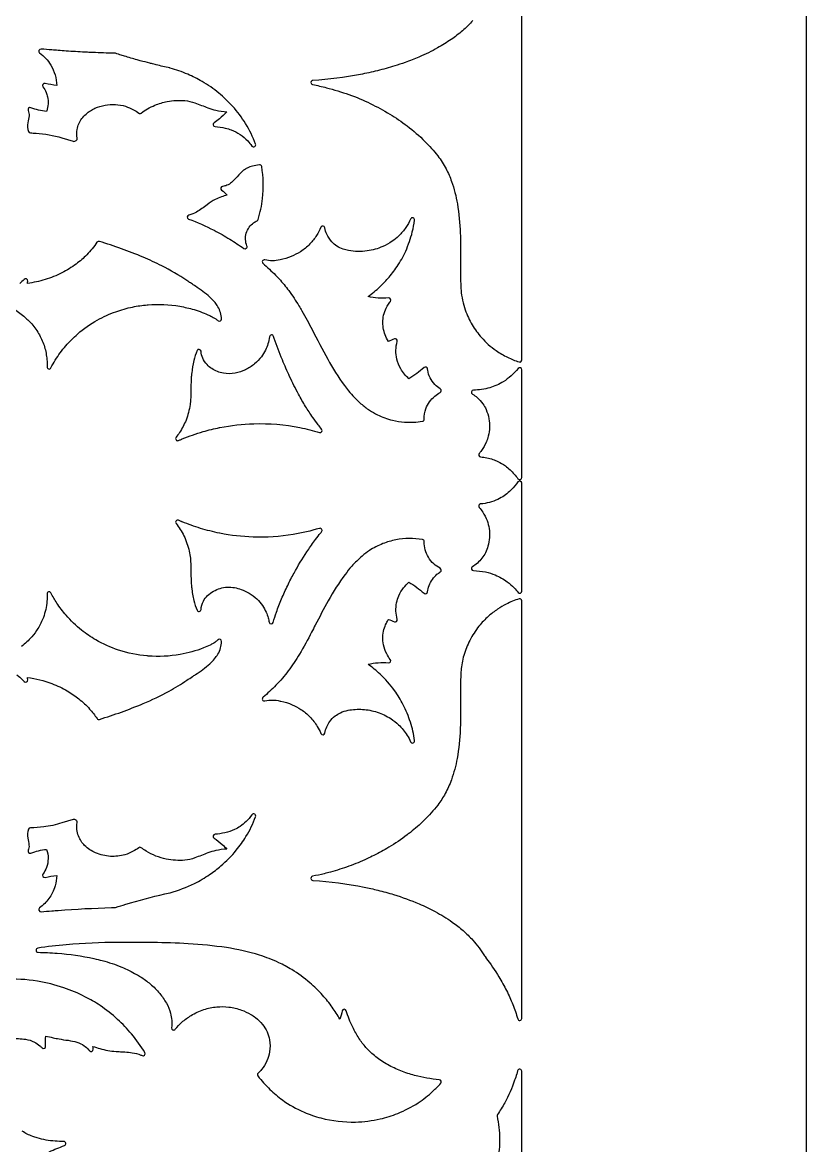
# Model space of a CAD drawing. Header units: millimetres. Extents: x 5940 to 9066, y 1327 to 3250.
# Drawn here: x 8692 to 9066, y 2017 to 2553 of the extents above; entities that cross this region are included whole.
import ezdxf

# ---------------------------------------------------------------- set-up
doc = ezdxf.new("R2010")
doc.units = ezdxf.units.MM
doc.layers.add('Default Layer', color=7, linetype='Continuous', lineweight=30)

msp = doc.modelspace()

# ---------------------------------------------------------------- linework, layer by layer
at = {"layer": 'Default Layer', "color": 18, "lineweight": 30, "true_color": 0x000000}
msp.add_lwpolyline([(8405.99, 3249.63), (8405.99, 1419.63), (8405.99, 1419.63), (9065.99, 1419.63), (9065.99, 1419.63), (9065.99, 3249.63), (9065.99, 3249.63), (8405.99, 3249.63)], dxfattribs=at)
for points in [[(8906.63, 2554.23, -0.031994), (8901.64, 2549.3), (8901.64, 2549.3, -0.029456), (8896.31, 2545.2), (8896.31, 2545.2, -0.022164), (8889.79, 2541.16), (8889.79, 2541.16, -0.027632), (8880.9, 2536.8), (8880.9, 2536.8, -0.014276), (8874.31, 2534.22), (8874.31, 2534.22, -0.010396), (8869.31, 2532.54), (8869.31, 2532.54, -0.016594), (8861.08, 2530.26), (8861.08, 2530.26, -0.011888), (8852.91, 2528.49), (8852.91, 2528.49, -0.031871), (8830.26, 2525.61), (8830.26, 2525.61, 0.378626), (8829.33, 2524.68), (8829.33, 2524.68, 0.378626), (8830.14, 2523.63), (8830.14, 2523.63, -0.018092), (8836.74, 2522.15), (8836.74, 2522.15, -0.020862), (8847.44, 2518.87), (8847.44, 2518.87, -0.028753), (8857.66, 2514.57), (8857.66, 2514.57, -0.020648), (8866.97, 2509.55), (8866.97, 2509.55, -0.029822), (8875.27, 2503.89), (8875.27, 2503.89, -0.033829), (8883.76, 2496.5), (8883.76, 2496.5, -0.029035), (8889.86, 2489.63), (8889.86, 2489.63, -0.045199), (8893.85, 2483.4), (8893.85, 2483.4, -0.034317), (8896.47, 2477.41), (8896.47, 2477.41, -0.046254), (8899.24, 2466.65), (8899.24, 2466.65, -0.031371), (8900.64, 2452.73), (8900.64, 2452.73), (8900.64, 2452.69), (8900.64, 2452.69, -0.027003), (8900.73, 2447.43), (8900.73, 2447.43), (8900.73, 2447.38), (8900.73, 2447.38, -0.001856), (8900.75, 2442.61), (8900.75, 2442.61, -0.001921), (8900.72, 2436.73), (8900.72, 2436.73, 0.002673), (8900.7, 2434.11), (8900.7, 2434.11, 0.00677), (8900.75, 2430.49), (8900.75, 2430.49, 0.012677), (8900.75, 2430.44), (8900.75, 2430.44, -0.01865), (8900.9, 2426.88), (8900.9, 2426.88, 0.012309), (8900.9, 2426.83), (8900.9, 2426.83, 0.004037), (8900.99, 2425.4), (8900.99, 2425.4, 0.063768), (8903.01, 2416.02), (8903.01, 2416.02, 0.049749), (8906.35, 2408.92), (8906.35, 2408.92, 0.045263), (8910.74, 2402.86), (8910.74, 2402.86, 0.030587), (8914, 2399.58), (8914, 2399.58, 0.030145), (8917.72, 2396.64), (8917.72, 2396.64, 0.038475), (8923.2, 2393.42), (8923.2, 2393.42, 0.034293), (8928.69, 2391.18), (8928.69, 2391.18, 0.510914), (8930, 2392.13), (8930, 2392.13), (8930, 2591.51)], [(8698.03, 2500.45, -0.058999), (8710.39, 2498.22), (8710.39, 2498.22), (8715.76, 2496.58), (8715.76, 2496.58, 0.187902), (8716.49, 2496.63), (8716.49, 2496.63, -0.01014), (8717.15, 2496.93), (8717.15, 2496.93, 0.357029), (8717.73, 2498.05), (8717.73, 2498.05, -0.095093), (8717.66, 2502.22), (8717.66, 2502.22, -0.062249), (8718.47, 2504.87), (8718.47, 2504.87, -0.054381), (8719.92, 2507.37), (8719.92, 2507.37, -0.052302), (8721.93, 2509.58), (8721.93, 2509.58, -0.043219), (8724.01, 2511.14), (8724.01, 2511.14, -0.032281), (8726.19, 2512.31), (8726.19, 2512.31, -0.062793), (8730.99, 2513.83), (8730.99, 2513.83, -0.120105), (8740.82, 2513.26), (8740.82, 2513.26, -0.051417), (8744.59, 2511.66), (8744.59, 2511.66, -0.039949), (8747.06, 2510.03), (8747.06, 2510.03, 0.343574), (8748.28, 2510.03), (8748.28, 2510.03, -0.032397), (8751.27, 2512.03), (8751.27, 2512.03, -0.034548), (8754.84, 2513.79), (8754.84, 2513.79, -0.050336), (8760.68, 2515.54), (8760.68, 2515.54, -0.066969), (8769.06, 2516.01), (8769.06, 2516.01, -0.059953), (8773.9, 2514.87), (8773.9, 2514.87, -0.002356), (8780.13, 2512.54), (8780.13, 2512.54, 0.033073), (8783.89, 2511.39), (8783.89, 2511.39, 0.041298), (8789.15, 2510.68), (8789.15, 2510.68, -0.038837), (8785.58, 2507.3), (8785.58, 2507.3, -0.024282), (8783.03, 2505.43), (8783.03, 2505.43, 0.321082), (8782.62, 2504.35), (8782.62, 2504.35, 0.321082), (8783.51, 2503.6), (8783.51, 2503.6, -0.039646), (8788.42, 2502.86), (8788.42, 2502.86, -0.032644), (8791.3, 2501.97), (8791.3, 2501.97, -0.053522), (8795.46, 2499.86), (8795.46, 2499.86, -0.059103), (8799.12, 2496.79), (8799.12, 2496.79, -0.034562), (8801.17, 2494.3), (8801.17, 2494.3, 0.377192), (8802.45, 2494), (8802.45, 2494, 0.377192), (8802.92, 2495.24), (8802.92, 2495.24, 0.047167), (8798.1, 2505.02), (8798.1, 2505.02, 0.045124), (8791.88, 2513.3), (8791.88, 2513.3, 0.037219), (8785.32, 2519.57), (8785.32, 2519.57, 0.040731), (8777.32, 2525.14), (8777.32, 2525.14, 0.031081), (8770.45, 2528.58), (8770.45, 2528.58, 0.034483), (8762.06, 2531.5), (8762.06, 2531.5, 0.049518), (8761.87, 2531.56), (8761.87, 2531.56, -0.005621), (8755.44, 2533.06), (8755.44, 2533.06, -0.001731), (8753.15, 2533.63), (8753.15, 2533.63, 0.00149), (8752.39, 2533.83), (8752.39, 2533.83, -0.003723), (8747.83, 2535.04), (8747.83, 2535.04), (8746.3, 2535.46), (8746.3, 2535.46, -0.005338), (8740.28, 2537.22), (8740.28, 2537.22), (8738.77, 2537.69), (8738.77, 2537.69, -0.002304), (8735.98, 2538.57), (8735.98, 2538.57, 0.073602), (8735.69, 2538.61), (8735.69, 2538.61, -0.002737), (8735.4, 2538.62), (8735.4, 2538.62, -0.005574), (8725.2, 2538.94), (8725.2, 2538.94), (8725.19, 2538.94), (8725.19, 2538.94, -0.001404), (8722.65, 2539.05), (8722.65, 2539.05, 0.00164), (8721.37, 2539.12), (8721.37, 2539.12, -0.004753), (8712.45, 2539.66), (8712.45, 2539.66, -0.002116), (8708.64, 2539.94), (8708.64, 2539.94, 0.000366), (8705.59, 2540.19), (8705.59, 2540.19, 0.002206), (8700.41, 2540.58), (8700.41, 2540.58, 0.333745), (8699.4, 2539.92), (8699.4, 2539.92, 0.333745), (8699.74, 2538.77), (8699.74, 2538.77, -0.046749), (8702.6, 2536.23), (8702.6, 2536.23, -0.053124), (8705.08, 2532.91), (8705.08, 2532.91, -0.06239), (8707.15, 2528.22), (8707.15, 2528.22, -0.063692), (8707.95, 2523.27), (8707.95, 2523.27, -0.038166), (8702.4, 2524.17), (8702.4, 2524.17, 0.314276), (8701.33, 2523.75), (8701.33, 2523.75, 0.314276), (8701.35, 2522.61), (8701.35, 2522.61, -0.061192), (8702.87, 2519.89), (8702.87, 2519.89, -0.043506), (8703.51, 2517.81), (8703.51, 2517.81, -0.13222), (8703.16, 2511.05), (8703.16, 2511.05), (8703.09, 2510.83), (8703.09, 2510.83, -0.063756), (8695.57, 2512.6), (8695.57, 2512.6, 0.660192), (8694.3, 2511.27), (8694.3, 2511.27, -0.127792), (8694.68, 2508.79), (8694.68, 2508.79, -0.029856), (8694.11, 2505.44), (8694.11, 2505.44, 0.153567), (8694.44, 2501.18), (8694.44, 2501.18, 0.303106), (8695.36, 2500.55), (8695.36, 2500.55, -0.01235), (8698.03, 2500.45)], [(8805.82, 2484.53, 0.406095), (8804.7, 2485.35), (8804.7, 2485.35, 0.026786), (8801.43, 2484.72), (8801.43, 2484.72, 0.056073), (8798.9, 2483.79), (8798.9, 2483.79, 0.043403), (8797.17, 2482.71), (8797.17, 2482.71, 0.061741), (8794.82, 2480.48), (8794.82, 2480.48, -0.037189), (8791.45, 2476.93), (8791.45, 2476.93, -0.090824), (8789.18, 2475.53), (8789.18, 2475.53, -0.065802), (8787.13, 2475.03), (8787.13, 2475.03, 0.3088), (8786.28, 2474.29), (8786.28, 2474.29, 0.3088), (8786.65, 2473.23), (8786.65, 2473.23, -0.053244), (8789.29, 2470.81), (8789.29, 2470.81, 0.019704), (8786.54, 2470.02), (8786.54, 2470.02, 0.040554), (8783.64, 2468.78), (8783.64, 2468.78, 0.048419), (8779.78, 2466.27), (8779.78, 2466.27, -0.035969), (8774.63, 2462.74), (8774.63, 2462.74, -0.080619), (8771.02, 2461.35), (8771.02, 2461.35, 0.333859), (8770.22, 2460.44), (8770.22, 2460.44, 0.333859), (8770.87, 2459.43), (8770.87, 2459.43, -0.029312), (8783.07, 2454.05), (8783.07, 2454.05, -0.019179), (8790.58, 2449.82), (8790.58, 2449.82, -0.016582), (8797.26, 2445.41), (8797.26, 2445.41, 0.334193), (8798.46, 2445.45), (8798.46, 2445.45, 0.334193), (8798.76, 2446.61), (8798.76, 2446.61, -0.172463), (8798.46, 2452.69), (8798.46, 2452.69, -0.082511), (8799.87, 2455.54), (8799.87, 2455.54, -0.076314), (8801.9, 2457.62), (8801.9, 2457.62, -0.048796), (8803.59, 2458.65), (8803.59, 2458.65, 0.207767), (8804.1, 2459.26), (8804.1, 2459.26, 0.046362), (8806.21, 2469.29), (8806.21, 2469.29, 0.06985), (8805.82, 2484.53)], [(8847.23, 2377.46, 0.040348), (8853.22, 2371.25), (8853.22, 2371.25, 0.037479), (8857.3, 2368.12), (8857.3, 2368.12, 0.030393), (8861.08, 2365.97), (8861.08, 2365.97, 0.054613), (8868.19, 2363.38), (8868.19, 2363.38, 0.041652), (8874.06, 2362.46), (8874.06, 2362.46, 0.05952), (8882.61, 2362.84), (8882.61, 2362.84, 0.379686), (8883.44, 2363.87), (8883.44, 2363.87, -0.098759), (8884.21, 2368.86), (8884.21, 2368.86, -0.067292), (8885.92, 2372.11), (8885.92, 2372.11, -0.064055), (8888.51, 2374.92), (8888.51, 2374.92, -0.055161), (8891.01, 2376.59), (8891.01, 2376.59, 0.578813), (8891.09, 2378.32), (8891.09, 2378.32, -0.060393), (8888.5, 2380.44), (8888.5, 2380.44, -0.076345), (8886.24, 2383.67), (8886.24, 2383.67, -0.0732), (8885.08, 2387.24), (8885.08, 2387.24, -0.012567), (8885, 2387.84), (8885, 2387.84, 0.602168), (8883.35, 2388.48), (8883.35, 2388.48, -0.040793), (8876.09, 2383.19), (8876.09, 2383.19, -0.03864), (8873.98, 2385.35), (8873.98, 2385.35, -0.04188), (8872.2, 2387.9), (8872.2, 2387.9, -0.072629), (8870.34, 2392.54), (8870.34, 2392.54, -0.129971), (8870.55, 2400.96), (8870.55, 2400.96, 0.636629), (8869.19, 2402.16), (8869.19, 2402.16, -0.013408), (8866.34, 2401.01), (8866.34, 2401.01, -0.050892), (8864.76, 2404.09), (8864.76, 2404.09, -0.054664), (8863.84, 2407.49), (8863.84, 2407.49, -0.108576), (8864.26, 2414.33), (8864.26, 2414.33, -0.055986), (8865.68, 2417.78), (8865.68, 2417.78, -0.035296), (8866.96, 2419.76), (8866.96, 2419.76, -0.007113), (8867.24, 2420.12), (8867.24, 2420.12, 0.661716), (8866.36, 2421.74), (8866.36, 2421.74, -0.083629), (8856.59, 2422.44), (8856.59, 2422.44, 0.031453), (8862.23, 2427.08), (8862.23, 2427.08, 0.024485), (8866.05, 2431), (8866.05, 2431, 0.033363), (8870.43, 2436.7), (8870.43, 2436.7, 0.041453), (8874.56, 2444.17), (8874.56, 2444.17, 0.044189), (8877.73, 2453.29), (8877.73, 2453.29, 0.026725), (8878.83, 2458.89), (8878.83, 2458.89, 0.374047), (8878.11, 2459.99), (8878.11, 2459.99, 0.374047), (8876.92, 2459.44), (8876.92, 2459.44, -0.045226), (8874.68, 2455.41), (8874.68, 2455.41, -0.053839), (8871.23, 2451.36), (8871.23, 2451.36, -0.039606), (8868.03, 2448.79), (8868.03, 2448.79, -0.045813), (8863.59, 2446.31), (8863.59, 2446.31, -0.07018), (8856.17, 2444.19), (8856.17, 2444.19, -0.079864), (8847.21, 2444.37), (8847.21, 2444.37, -0.043889), (8844.65, 2445.05), (8844.65, 2445.05, -0.056424), (8841.74, 2446.49), (8841.74, 2446.49, -0.060262), (8839.32, 2448.52), (8839.32, 2448.52, -0.082745), (8836.9, 2452.18), (8836.9, 2452.18, -0.063878), (8835.99, 2455.25), (8835.99, 2455.25, 0.334194), (8835.12, 2456.08), (8835.12, 2456.08, 0.334194), (8834.08, 2455.48), (8834.08, 2455.48, -0.044026), (8832, 2451.56), (8832, 2451.56, -0.047552), (8828.81, 2447.54), (8828.81, 2447.54, -0.058284), (8824.34, 2443.85), (8824.34, 2443.85, -0.047421), (8819.9, 2441.54), (8819.9, 2441.54, -0.049232), (8814.62, 2439.98), (8814.62, 2439.98, 0.01564), (8814.56, 2439.97), (8814.56, 2439.97, -0.123764), (8807.33, 2439.93), (8807.33, 2439.93, 0.34637), (8806.2, 2439.42), (8806.2, 2439.42, 0.34637), (8806.44, 2438.21), (8806.44, 2438.21, -0.017842), (8812.4, 2432.64), (8812.4, 2432.64, -0.008951), (8814.12, 2430.86), (8814.12, 2430.86, -0.029628), (8818.74, 2425.24), (8818.74, 2425.24, -0.020969), (8823.61, 2417.94), (8823.61, 2417.94, -0.004189), (8825.02, 2415.57), (8825.02, 2415.57, -0.014758), (8829.86, 2406.69), (8829.86, 2406.69, 0.007476), (8837.32, 2392.54), (8837.32, 2392.54, 0.032835), (8845.34, 2379.91), (8845.34, 2379.91, 0.014432), (8847.23, 2377.46)], [(8786.63, 2411.7, 0.065802), (8786.12, 2414.77), (8786.12, 2414.77, 0.062052), (8784.89, 2417.56), (8784.89, 2417.56, 0.03331), (8783.51, 2419.56), (8783.51, 2419.56, 0.046086), (8781.04, 2422.16), (8781.04, 2422.16, 0.034361), (8774.16, 2427.38), (8774.16, 2427.38, 0.001821), (8772.74, 2428.3), (8772.74, 2428.3, 0.000835), (8771.8, 2428.91), (8771.8, 2428.91, -0.00098), (8770.1, 2430.03), (8770.1, 2430.03, 0.028468), (8758.08, 2437.08), (8758.08, 2437.08, 0.019639), (8749.15, 2441.22), (8749.15, 2441.22, 0.024818), (8728.28, 2448.74), (8728.28, 2448.74, 0.331833), (8727.15, 2448.34), (8727.15, 2448.34, -0.047737), (8722.31, 2442.38), (8722.31, 2442.38, -0.039369), (8717.21, 2437.95), (8717.21, 2437.95, -0.042663), (8710.35, 2433.72), (8710.35, 2433.72, -0.043103), (8702.35, 2430.52), (8702.35, 2430.52, -0.041187), (8693.96, 2428.7), (8693.96, 2428.7, -0.007158), (8694.06, 2429.83), (8694.06, 2429.83, 0.324802), (8693.47, 2430.84), (8693.47, 2430.84, 0.324802), (8692.32, 2430.6), (8692.32, 2430.6, -0.033204), (8690.26, 2428.6)], [(8687, 2416.83, -0.039596), (8692.24, 2413.01), (8692.24, 2413.01, -0.03376), (8695.98, 2409.32), (8695.98, 2409.32, -0.052115), (8699.67, 2404.09), (8699.67, 2404.09, -0.053135), (8702.08, 2398.42), (8702.08, 2398.42, -0.055803), (8703.22, 2392.32), (8703.22, 2392.32, -0.031315), (8703.28, 2388.86), (8703.28, 2388.86, 0.353249), (8704.02, 2387.85), (8704.02, 2387.85, 0.353249), (8705.17, 2388.36), (8705.17, 2388.36, -0.020668), (8707.24, 2392.04), (8707.24, 2392.04, -0.039442), (8712.26, 2398.87), (8712.26, 2398.87, -0.035209), (8717.92, 2404.57), (8717.92, 2404.57, -0.052695), (8727.29, 2411.18), (8727.29, 2411.18, -0.042023), (8736.1, 2415.17), (8736.1, 2415.17, -0.034826), (8744.14, 2417.43), (8744.14, 2417.43, -0.029845), (8751.18, 2418.45), (8751.18, 2418.45, 0.041246), (8751.34, 2418.48), (8751.34, 2418.48, 0.041091), (8751.51, 2418.48), (8751.51, 2418.48, -0.062993), (8766.65, 2417.78), (8766.65, 2417.78, -0.029749), (8773.5, 2416.17), (8773.5, 2416.17, -0.034603), (8781.05, 2413.33), (8781.05, 2413.33, -0.017651), (8782.11, 2412.79), (8782.11, 2412.79, -0.032135), (8784.42, 2411.33), (8784.42, 2411.33, -0.011231), (8785, 2410.89), (8785, 2410.89, 0.640085), (8786.63, 2411.7)], [(8811.46, 2403.42, 0.346198), (8810.43, 2404.1), (8810.43, 2404.1, 0.346198), (8809.52, 2403.26), (8809.52, 2403.26, -0.033126), (8808.75, 2399.79), (8808.75, 2399.79, -0.042033), (8807.61, 2396.88), (8807.61, 2396.88, -0.0474), (8805.67, 2393.7), (8805.67, 2393.7, -0.056814), (8802.4, 2390.25), (8802.4, 2390.25, -0.06575), (8798, 2387.47), (8798, 2387.47, -0.059728), (8793.14, 2385.88), (8793.14, 2385.88, -0.095291), (8787.49, 2385.81), (8787.49, 2385.81, -0.101668), (8781.98, 2388.02), (8781.98, 2388.02, -0.055073), (8779.69, 2389.93), (8779.69, 2389.93, -0.087074), (8777.64, 2392.98), (8777.64, 2392.98, -0.086559), (8776.83, 2396.29), (8776.83, 2396.29, 0.348153), (8776, 2397.21), (8776, 2397.21, 0.348153), (8774.91, 2396.6), (8774.91, 2396.6, 0.041583), (8773.38, 2391.84), (8773.38, 2391.84, 0.029814), (8772.36, 2385.87), (8772.36, 2385.87, 0.034616), (8772.36, 2385.73), (8772.36, 2385.73, 0.035118), (8772.33, 2385.59), (8772.33, 2385.59, 0.010302), (8772.16, 2383.55), (8772.16, 2383.55, 0.018674), (8771.93, 2375.16), (8771.93, 2375.16, -0.030915), (8771.67, 2371.26), (8771.67, 2371.26, -0.00678), (8771.61, 2370.8), (8771.61, 2370.8, -0.058842), (8769.66, 2363.43), (8769.66, 2363.43, -0.052148), (8766.58, 2357.51), (8766.58, 2357.51, -0.021804), (8764.9, 2355.2), (8764.9, 2355.2, 0.344064), (8764.9, 2353.97), (8764.9, 2353.97, 0.344064), (8766.09, 2353.66), (8766.09, 2353.66, -0.003747), (8767.33, 2354.19), (8767.33, 2354.19, 0.073434), (8767.58, 2354.34), (8767.58, 2354.34, 0.073456), (8767.87, 2354.41), (8767.87, 2354.41, -0.026453), (8777.88, 2357.91), (8777.88, 2357.91, -0.020912), (8785.68, 2359.83), (8785.68, 2359.83, 0.025676), (8785.78, 2359.85), (8785.78, 2359.85, 0.025661), (8785.88, 2359.87), (8785.88, 2359.87, -0.041788), (8802.03, 2361.71), (8802.03, 2361.71, -0.056742), (8824.04, 2359.87), (8824.04, 2359.87, -0.025153), (8833.37, 2357.52), (8833.37, 2357.52, 0.332084), (8834.5, 2357.92), (8834.5, 2357.92, 0.332084), (8834.43, 2359.11), (8834.43, 2359.11, -0.008791), (8832.77, 2361.19), (8832.77, 2361.19, -0.013264), (8830.16, 2364.74), (8830.16, 2364.74, -0.014681), (8826.75, 2369.97), (8826.75, 2369.97, -0.012718), (8823.41, 2375.78), (8823.41, 2375.78, -0.014973), (8819.15, 2384.22), (8819.15, 2384.22, -0.012185), (8815.67, 2392.16), (8815.67, 2392.16, -0.014927), (8811.79, 2402.46), (8811.79, 2402.46, -0.002299), (8811.46, 2403.42)], [(8913.08, 2352.99, -0.058106), (8910.71, 2348.85), (8910.71, 2348.85, -0.017901), (8909.66, 2347.52), (8909.66, 2347.52, 0.607381), (8910.33, 2345.88), (8910.33, 2345.88, -0.05974), (8916.22, 2344.62), (8916.22, 2344.62, -0.025008), (8918.51, 2343.7), (8918.51, 2343.7, -0.046238), (8922.16, 2341.55), (8922.16, 2341.55, -0.033185), (8924.4, 2339.68), (8924.4, 2339.68, -0.04498), (8928.19, 2335.39), (8928.19, 2335.39, 0.324269), (8929.31, 2335.03), (8929.31, 2335.03, 0.324269), (8930, 2335.98), (8930, 2335.98), (8930, 2387.49), (8930, 2387.49, 0.321039), (8929.32, 2388.43), (8929.32, 2388.43, 0.321039), (8928.21, 2388.1), (8928.21, 2388.1, -0.046625), (8924.9, 2384.55), (8924.9, 2384.55, -0.042805), (8921.18, 2381.76), (8921.18, 2381.76, -0.067974), (8914.67, 2378.86), (8914.67, 2378.86, -0.069826), (8906.94, 2377.73), (8906.94, 2377.73, 0.336325), (8905.99, 2376.99), (8905.99, 2376.99, 0.336325), (8906.44, 2375.87), (8906.44, 2375.87, -0.044972), (8908.77, 2374.16), (8908.77, 2374.16, -0.058569), (8911.38, 2371.27), (8911.38, 2371.27, -0.050181), (8912.94, 2368.52), (8912.94, 2368.52, -0.058952), (8914.32, 2364.1), (8914.32, 2364.1, -0.109542), (8914.02, 2355.78), (8914.02, 2355.78, -0.037468), (8913.08, 2352.99)], [(8909.66, 2321.74, -0.030378), (8911.34, 2319.5), (8911.34, 2319.5, -0.056206), (8913.42, 2315.41), (8913.42, 2315.41, -0.049533), (8914.4, 2311.67), (8914.4, 2311.67, -0.112247), (8913.84, 2303.16), (8913.84, 2303.16, -0.041691), (8912.65, 2300.11), (8912.65, 2300.11, -0.050448), (8910.98, 2297.44), (8910.98, 2297.44, -0.047139), (8908.81, 2295.13), (8908.81, 2295.13, -0.045979), (8906.43, 2293.39), (8906.43, 2293.39, 0.336173), (8905.99, 2292.27), (8905.99, 2292.27, 0.336173), (8906.94, 2291.53), (8906.94, 2291.53, -0.051737), (8912.72, 2290.9), (8912.72, 2290.9, -0.044063), (8917.34, 2289.46), (8917.34, 2289.46, -0.063597), (8923.08, 2286.2), (8923.08, 2286.2, -0.040666), (8926.38, 2283.29), (8926.38, 2283.29, -0.027081), (8928.21, 2281.16), (8928.21, 2281.16, 0.321015), (8929.32, 2280.83), (8929.32, 2280.83, 0.321015), (8930, 2281.77), (8930, 2281.77), (8930, 2333.28), (8930, 2333.28, 0.324334), (8929.31, 2334.23), (8929.31, 2334.23, 0.324334), (8928.19, 2333.87), (8928.19, 2333.87, -0.037621), (8925.08, 2330.24), (8925.08, 2330.24, -0.010994), (8924.12, 2329.31), (8924.12, 2329.31, -0.036235), (8921.63, 2327.34), (8921.63, 2327.34, -0.039079), (8918.53, 2325.57), (8918.53, 2325.57, -0.042707), (8914.6, 2324.15), (8914.6, 2324.15, -0.042882), (8910.33, 2323.38), (8910.33, 2323.38, 0.607549), (8909.66, 2321.74)], [(8834.43, 2310.15, 0.331781), (8834.5, 2311.34), (8834.5, 2311.34, 0.331781), (8833.37, 2311.74), (8833.37, 2311.74, -0.033607), (8820.89, 2308.81), (8820.89, 2308.81, -0.049308), (8801.71, 2307.56), (8801.71, 2307.56, -0.041009), (8785.88, 2309.39), (8785.88, 2309.39, 0.025606), (8785.78, 2309.41), (8785.78, 2309.41, 0.025752), (8785.68, 2309.43), (8785.68, 2309.43, -0.024555), (8776.58, 2311.74), (8776.58, 2311.74, -0.023169), (8767.87, 2314.85), (8767.87, 2314.85, 0.07348), (8767.58, 2314.92), (8767.58, 2314.92, 0.073446), (8767.33, 2315.07), (8767.33, 2315.07, -0.003744), (8766.09, 2315.6), (8766.09, 2315.6, 0.344088), (8764.9, 2315.29), (8764.9, 2315.29, 0.344088), (8764.9, 2314.06), (8764.9, 2314.06, -0.053318), (8768.62, 2308.2), (8768.62, 2308.2, -0.060228), (8771.19, 2300.8), (8771.19, 2300.8, -0.05307), (8771.93, 2294.09), (8771.93, 2294.09, 0.018664), (8772.16, 2285.7), (8772.16, 2285.7, 0.010291), (8772.33, 2283.66), (8772.33, 2283.66, 0.03518), (8772.36, 2283.53), (8772.36, 2283.53, 0.034204), (8772.36, 2283.39), (8772.36, 2283.39, 0.030522), (8773.42, 2277.27), (8773.42, 2277.27, 0.040281), (8774.91, 2272.65), (8774.91, 2272.65, 0.347468), (8775.99, 2272.05), (8775.99, 2272.05, 0.347468), (8776.83, 2272.96), (8776.83, 2272.96, -0.106368), (8777.98, 2276.97), (8777.98, 2276.97, -0.077714), (8779.98, 2279.63), (8779.98, 2279.63, -0.063981), (8782.77, 2281.73), (8782.77, 2281.73, -0.116683), (8789.3, 2283.66), (8789.3, 2283.66, -0.060068), (8792.85, 2283.43), (8792.85, 2283.43, -0.037592), (8795.98, 2282.61), (8795.98, 2282.61, -0.050959), (8799.86, 2280.81), (8799.86, 2280.81, -0.059085), (8803.52, 2278), (8803.52, 2278, -0.049141), (8806.17, 2274.86), (8806.17, 2274.86, -0.045429), (8807.91, 2271.76), (8807.91, 2271.76, -0.039558), (8808.89, 2268.97), (8808.89, 2268.97, -0.019656), (8809.37, 2266.91), (8809.37, 2266.91, 0.348058), (8810.31, 2266.1), (8810.31, 2266.1, 0.348058), (8811.31, 2266.83), (8811.31, 2266.83, -0.014628), (8812.83, 2271.66), (8812.83, 2271.66, -0.016283), (8815.3, 2278.08), (8815.3, 2278.08, -0.014254), (8818.21, 2284.51), (8818.21, 2284.51, -0.011976), (8821.25, 2290.38), (8821.25, 2290.38, -0.020764), (8827.35, 2300.51), (8827.35, 2300.51, -0.012425), (8830.98, 2305.71), (8830.98, 2305.71, -0.00865), (8833.28, 2308.73), (8833.28, 2308.73, -0.006015), (8834.43, 2310.15)], [(8837.55, 2277.14), (8837.55, 2277.14), (8837.55, 2277.14, 0.006611), (8831.36, 2265.48), (8831.36, 2265.48, 0.000776), (8829.66, 2262.16), (8829.66, 2262.16, -0.017119), (8823.82, 2251.67), (8823.82, 2251.67, -0.022895), (8818.48, 2243.66), (8818.48, 2243.66, -0.036347), (8812.6, 2236.82), (8812.6, 2236.82, -0.018777), (8806.44, 2231.05), (8806.44, 2231.05, 0.346594), (8806.2, 2229.84), (8806.2, 2229.84, 0.346594), (8807.33, 2229.33), (8807.33, 2229.33, -0.123926), (8814.59, 2229.28), (8814.59, 2229.28, 0.004718), (8814.95, 2229.21), (8814.95, 2229.21, -0.050208), (8820.31, 2227.54), (8820.31, 2227.54, -0.045162), (8824.57, 2225.26), (8824.57, 2225.26, -0.054898), (8828.77, 2221.76), (8828.77, 2221.76, -0.054142), (8832.33, 2217.17), (8832.33, 2217.17, -0.037578), (8834.08, 2213.78), (8834.08, 2213.78, 0.334339), (8835.12, 2213.18), (8835.12, 2213.18, 0.334339), (8835.99, 2214.01), (8835.99, 2214.01, -0.061808), (8836.85, 2216.95), (8836.85, 2216.95, -0.055574), (8838.29, 2219.48), (8838.29, 2219.48, -0.072892), (8840.89, 2222.16), (8840.89, 2222.16, -0.054253), (8843.42, 2223.69), (8843.42, 2223.69, -0.065), (8847.04, 2224.86), (8847.04, 2224.86, -0.061537), (8853.95, 2225.29), (8853.95, 2225.29, -0.0645), (8860.98, 2223.95), (8860.98, 2223.95, -0.063724), (8867.43, 2220.87), (8867.43, 2220.87, -0.044349), (8871.15, 2217.97), (8871.15, 2217.97, -0.066206), (8875.3, 2212.89), (8875.3, 2212.89, -0.034019), (8876.92, 2209.82), (8876.92, 2209.82, 0.373923), (8878.11, 2209.27), (8878.11, 2209.27, 0.373923), (8878.83, 2210.37), (8878.83, 2210.37, 0.042363), (8876.81, 2219.19), (8876.81, 2219.19, 0.041181), (8873.4, 2227.5), (8873.4, 2227.5, 0.038644), (8869.21, 2234.31), (8869.21, 2234.31, 0.047443), (8862.31, 2242.11), (8862.31, 2242.11, 0.031898), (8856.59, 2246.82), (8856.59, 2246.82, -0.083627), (8866.36, 2247.52), (8866.36, 2247.52, 0.662095), (8867.23, 2249.14), (8867.23, 2249.14, -0.048673), (8865.48, 2251.86), (8865.48, 2251.86, -0.068846), (8863.97, 2256.12), (8863.97, 2256.12, -0.116757), (8864.2, 2263.47), (8864.2, 2263.47, -0.048712), (8865.33, 2266.47), (8865.33, 2266.47, -0.029404), (8866.34, 2268.25), (8866.34, 2268.25, -0.013156), (8869.19, 2267.1), (8869.19, 2267.1, 0.636353), (8870.55, 2268.29), (8870.55, 2268.29, -0.121656), (8870.23, 2276.19), (8870.23, 2276.19, -0.052964), (8871.3, 2279.57), (8871.3, 2279.57, -0.061071), (8873.5, 2283.3), (8873.5, 2283.3, -0.049181), (8876.09, 2286.07), (8876.09, 2286.07, -0.040726), (8883.35, 2280.77), (8883.35, 2280.77, 0.601565), (8885, 2281.41), (8885, 2281.41, -0.061501), (8885.73, 2284.41), (8885.73, 2284.41, -0.064932), (8887.32, 2287.39), (8887.32, 2287.39, -0.061381), (8889.51, 2289.78), (8889.51, 2289.78, -0.034952), (8891.09, 2290.93), (8891.09, 2290.93, 0.578699), (8891.01, 2292.67), (8891.01, 2292.67, -0.067748), (8887.99, 2294.79), (8887.99, 2294.79, -0.068922), (8885.41, 2297.93), (8885.41, 2297.93, -0.071558), (8883.87, 2301.48), (8883.87, 2301.48, -0.076763), (8883.44, 2305.39), (8883.44, 2305.39, 0.378548), (8882.61, 2306.42), (8882.61, 2306.42, 0.089623), (8869.78, 2306.23), (8869.78, 2306.23, 0.045379), (8863.68, 2304.44), (8863.68, 2304.44, 0.050667), (8857.23, 2301.09), (8857.23, 2301.09, 0.031163), (8853.79, 2298.51), (8853.79, 2298.51, 0.032457), (8848.77, 2293.6), (8848.77, 2293.6, 0.023639), (8845.63, 2289.74), (8845.63, 2289.74, 0.032803), (8837.55, 2277.14)], [(8688.81, 2241.8, -0.044045), (8691.76, 2239.26), (8691.76, 2239.26, -0.009487), (8692.32, 2238.66), (8692.32, 2238.66, 0.324644), (8693.47, 2238.41), (8693.47, 2238.41, 0.324644), (8694.06, 2239.43), (8694.06, 2239.43, -0.007272), (8693.96, 2240.56), (8693.96, 2240.56, -0.471286), (8693.96, 2240.56), (8693.96, 2240.56, -0.058251), (8705.64, 2237.61), (8705.64, 2237.61, -0.041127), (8712.96, 2234.11), (8712.96, 2234.11, -0.035838), (8718.5, 2230.31), (8718.5, 2230.31, -0.041536), (8723.63, 2225.47), (8723.63, 2225.47, -0.035728), (8727.16, 2220.92), (8727.16, 2220.92, 0.331272), (8728.28, 2220.52), (8728.28, 2220.52, 0.024818), (8749.15, 2228.03), (8749.15, 2228.03, 0.027544), (8761.59, 2234.05), (8761.59, 2234.05, 0.02033), (8770.1, 2239.22), (8770.1, 2239.22, -0.002271), (8772.73, 2240.95), (8772.73, 2240.95, 0.001937), (8774.16, 2241.88), (8774.16, 2241.88, 0.034272), (8781.04, 2247.1), (8781.04, 2247.1, 0.042332), (8783.34, 2249.49), (8783.34, 2249.49, 0.034615), (8784.86, 2251.64), (8784.86, 2251.64, 0.064882), (8786.16, 2254.61), (8786.16, 2254.61, 0.066352), (8786.63, 2257.74), (8786.63, 2257.74, 0.644759), (8784.99, 2258.52), (8784.99, 2258.52, -0.01819), (8783.85, 2257.64), (8783.85, 2257.64, -0.027071), (8781.88, 2256.36), (8781.88, 2256.36, -0.015118), (8781.26, 2256.03), (8781.26, 2256.03, -0.016496), (8777.94, 2254.61), (8777.94, 2254.61, -0.048922), (8766.93, 2251.52), (8766.93, 2251.52, -0.06417), (8751.5, 2250.78), (8751.5, 2250.78, 0.040963), (8751.34, 2250.78), (8751.34, 2250.78, 0.04109), (8751.18, 2250.81), (8751.18, 2250.81, -0.059046), (8737.43, 2253.63), (8737.43, 2253.63, -0.051467), (8726.55, 2258.5), (8726.55, 2258.5, -0.037387), (8719.82, 2263.09), (8719.82, 2263.09, -0.045351), (8712.36, 2270.26), (8712.36, 2270.26, -0.03329), (8707.96, 2276.08), (8707.96, 2276.08, -0.026753), (8705.17, 2280.9), (8705.17, 2280.9, 0.353057), (8704.02, 2281.41), (8704.02, 2281.41, 0.353057), (8703.28, 2280.4)], [(8703.28, 2280.4, -0.031033), (8703.22, 2276.93), (8703.22, 2276.93, -0.071338), (8701.53, 2269.2), (8701.53, 2269.2, -0.050132), (8698.96, 2263.97), (8698.96, 2263.97, -0.040552), (8695.99, 2259.95), (8695.99, 2259.95, -0.043603), (8691.07, 2255.29)], [(8912.76, 2106.88, 0.049846), (8912.89, 2106.73), (8912.89, 2106.73, -0.024719), (8919.06, 2097.54), (8919.06, 2097.54, -0.016976), (8922.7, 2091), (8922.7, 2091, -0.024261), (8925.7, 2084.39), (8925.7, 2084.39, -0.024876), (8928.04, 2077.47), (8928.04, 2077.47, 0.374252), (8929.14, 2076.75), (8929.14, 2076.75, 0.374252), (8930, 2077.75), (8930, 2077.75), (8930, 2277.13), (8930, 2277.13, 0.510839), (8928.69, 2278.08), (8928.69, 2278.08, 0.038178), (8922.61, 2275.55), (8922.61, 2275.55, 0.028835), (8918.47, 2273.13), (8918.47, 2273.13, 0.034482), (8914.09, 2269.76), (8914.09, 2269.76, 0.04363), (8909.55, 2264.97), (8909.55, 2264.97, 0.048481), (8905.19, 2258.26), (8905.19, 2258.26, 0.049812), (8902.31, 2251.03), (8902.31, 2251.03, 0.048499), (8900.99, 2243.86), (8900.99, 2243.86, 0.004038), (8900.9, 2242.43), (8900.9, 2242.43, 0.006024), (8900.9, 2242.2), (8900.9, 2242.2, -0.017481), (8900.75, 2238.82), (8900.75, 2238.82, 0.012658), (8900.75, 2238.77), (8900.75, 2238.77, 0.008347), (8900.7, 2234.34), (8900.7, 2234.34, 0.000833), (8900.72, 2231.94), (8900.72, 2231.94, -0.003719), (8900.73, 2221.87), (8900.73, 2221.87), (8900.73, 2221.83), (8900.73, 2221.83, -0.026678), (8900.64, 2216.55), (8900.64, 2216.55, 0.002753), (8900.61, 2215.88), (8900.61, 2215.88, -0.031643), (8899.12, 2201.86), (8899.12, 2201.86, -0.043734), (8896.38, 2191.62), (8896.38, 2191.62, -0.036946), (8893.45, 2185.1), (8893.45, 2185.1, -0.039908), (8889.86, 2179.62), (8889.86, 2179.62, -0.031076), (8883.29, 2172.3), (8883.29, 2172.3, -0.026232), (8876.81, 2166.56), (8876.81, 2166.56, -0.004978), (8875.27, 2165.36), (8875.27, 2165.36, -0.03141), (8866.49, 2159.43), (8866.49, 2159.43, -0.015662), (8859.4, 2155.55), (8859.4, 2155.55, -0.007795), (8856.07, 2153.93), (8856.07, 2153.93, -0.024203), (8847.46, 2150.4), (8847.46, 2150.4, -0.017212), (8838.63, 2147.62), (8838.63, 2147.62, -0.006617), (8835.7, 2146.84), (8835.7, 2146.84, -0.015152), (8830.14, 2145.63), (8830.14, 2145.63, 0.378434), (8829.32, 2144.58), (8829.32, 2144.58, 0.378434), (8830.26, 2143.65), (8830.26, 2143.65, -0.034418), (8854.66, 2140.43), (8854.66, 2140.43, -0.009749), (8861.32, 2138.94), (8861.32, 2138.94, -0.01493), (8868.8, 2136.88), (8868.8, 2136.88, -0.025403), (8880.96, 2132.43), (8880.96, 2132.43, -0.023468), (8888.63, 2128.74), (8888.63, 2128.74, -0.027454), (8896.79, 2123.73), (8896.79, 2123.73, -0.028637), (8901.98, 2119.66), (8901.98, 2119.66, -0.029688), (8906.63, 2115.04), (8906.63, 2115.04, -0.035551), (8912.27, 2107.65), (8912.27, 2107.65, -0.003607), (8912.76, 2106.88)], [(8747.05, 2159.23, -0.042389), (8744.46, 2157.52), (8744.46, 2157.52, -0.054594), (8740.49, 2155.9), (8740.49, 2155.9, -0.084321), (8733.56, 2155.12), (8733.56, 2155.12, -0.089503), (8726.49, 2156.81), (8726.49, 2156.81, -0.040547), (8723.75, 2158.28), (8723.75, 2158.28, -0.054495), (8721.22, 2160.36), (8721.22, 2160.36, -0.044508), (8719.62, 2162.32), (8719.62, 2162.32, -0.05404), (8718.28, 2164.85), (8718.28, 2164.85, -0.070919), (8717.54, 2167.93), (8717.54, 2167.93, -0.074346), (8717.73, 2171.21), (8717.73, 2171.21, 0.356909), (8717.15, 2172.33), (8717.15, 2172.33, -0.010152), (8716.49, 2172.63), (8716.49, 2172.63, 0.187903), (8715.76, 2172.68), (8715.76, 2172.68), (8710.39, 2171.04), (8710.39, 2171.04, -0.041879), (8701.69, 2169.16), (8701.69, 2169.16, -0.029592), (8695.36, 2168.71), (8695.36, 2168.71, 0.303036), (8694.44, 2168.08), (8694.44, 2168.08, 0.153411), (8694.11, 2163.82), (8694.11, 2163.82, -0.029494), (8694.67, 2160.48), (8694.67, 2160.48, -0.12854), (8694.3, 2157.99), (8694.3, 2157.99, 0.66071), (8695.57, 2156.66), (8695.57, 2156.66, -0.06385), (8703.09, 2158.43), (8703.09, 2158.43, -0.083001), (8703.8, 2154.16), (8703.8, 2154.16, -0.087425), (8703.01, 2149.74), (8703.01, 2149.74, -0.068931), (8701.35, 2146.65), (8701.35, 2146.65, 0.314621), (8701.33, 2145.5), (8701.33, 2145.5, 0.314621), (8702.39, 2145.09), (8702.39, 2145.09, -0.038163), (8707.95, 2145.98), (8707.95, 2145.98, -0.063993), (8707.14, 2141.01), (8707.14, 2141.01, -0.045075), (8705.78, 2137.6), (8705.78, 2137.6, -0.03764), (8704.19, 2134.97), (8704.19, 2134.97, -0.0386), (8702.26, 2132.67), (8702.26, 2132.67, -0.040816), (8699.74, 2130.49), (8699.74, 2130.49, 0.33389), (8699.4, 2129.34), (8699.4, 2129.34, 0.33389), (8700.41, 2128.68), (8700.41, 2128.68, 0.002303), (8705.59, 2129.07), (8705.59, 2129.07, 0.000368), (8708.64, 2129.31), (8708.64, 2129.31, -0.014038), (8734.13, 2130.61), (8734.13, 2130.61, -0.001417), (8735.7, 2130.64), (8735.7, 2130.64, 0.073401), (8735.99, 2130.69), (8735.99, 2130.69, -0.00442), (8740.97, 2132.25), (8740.97, 2132.25, -0.00092), (8743.21, 2132.91), (8743.21, 2132.91, -0.016673), (8761.88, 2137.7), (8761.88, 2137.7, 0.046353), (8762.06, 2137.76), (8762.06, 2137.76, 0.048455), (8773.69, 2142.17), (8773.69, 2142.17, 0.034428), (8780.95, 2146.41), (8780.95, 2146.41, 0.027874), (8786.32, 2150.53), (8786.32, 2150.53, 0.043495), (8793.66, 2158.03), (8793.66, 2158.03, 0.034972), (8798.28, 2164.54), (8798.28, 2164.54, 0.045529), (8802.92, 2174.02), (8802.92, 2174.02, 0.377275), (8802.45, 2175.25), (8802.45, 2175.25, 0.377275), (8801.17, 2174.95), (8801.17, 2174.95, -0.046905), (8798.33, 2171.68), (8798.33, 2171.68, -0.044383), (8795.52, 2169.44), (8795.52, 2169.44, -0.036254), (8792.84, 2167.94), (8792.84, 2167.94, -0.054519), (8788.22, 2166.36), (8788.22, 2166.36, -0.03822), (8783.51, 2165.65), (8783.51, 2165.65, 0.32102), (8782.62, 2164.91), (8782.62, 2164.91, 0.32102), (8783.03, 2163.82), (8783.03, 2163.82, -0.03845), (8786.98, 2160.75), (8786.98, 2160.75, -0.023997), (8789.15, 2158.57), (8789.15, 2158.57, 0.041277), (8783.89, 2157.86), (8783.89, 2157.86, 0.033072), (8780.13, 2156.72), (8780.13, 2156.72, -0.002528), (8773.9, 2154.39), (8773.9, 2154.39, -0.059676), (8769.06, 2153.25), (8769.06, 2153.25, -0.070881), (8760.2, 2153.82), (8760.2, 2153.82, -0.041551), (8755.32, 2155.27), (8755.32, 2155.27, -0.045029), (8750.63, 2157.61), (8750.63, 2157.61, -0.025776), (8748.28, 2159.23), (8748.28, 2159.23, 0.343444), (8747.05, 2159.23)], [(8803.97, 2050.28, 0.041287), (8809.76, 2043.76), (8809.76, 2043.76, 0.034524), (8815.68, 2038.83), (8815.68, 2038.83, 0.055445), (8826.03, 2032.95), (8826.03, 2032.95, 0.03785), (8834.08, 2030.19), (8834.08, 2030.19, 0.070954), (8850.62, 2028.25), (8850.62, 2028.25, 0.05041), (8862.39, 2029.74), (8862.39, 2029.74, 0.038292), (8870.77, 2032.36), (8870.77, 2032.36, 0.049791), (8880.49, 2037.42), (8880.49, 2037.42, 0.04171), (8887.6, 2042.96), (8887.6, 2042.96, 0.025713), (8891.28, 2046.73), (8891.28, 2046.73, 0.609191), (8890.63, 2048.39), (8890.63, 2048.39, -0.037348), (8878.84, 2050.51), (8878.84, 2050.51, -0.030559), (8872.25, 2052.66), (8872.25, 2052.66, -0.031988), (8865.91, 2055.65), (8865.91, 2055.65, -0.041981), (8860.23, 2059.45), (8860.23, 2059.45, -0.041644), (8855.6, 2063.83), (8855.6, 2063.83, -0.038389), (8852.25, 2068.23), (8852.25, 2068.23, -0.028139), (8849.27, 2073.52), (8849.27, 2073.52, -0.040019), (8846.17, 2081.37), (8846.17, 2081.37, 0.339332), (8845.18, 2082.08), (8845.18, 2082.08, 0.339332), (8844.24, 2081.31), (8844.24, 2081.31, -0.028339), (8843.09, 2077.4), (8843.09, 2077.4, 0.02686), (8839.52, 2083.03), (8839.52, 2083.03, 0.028978), (8834.88, 2088.79), (8834.88, 2088.79, 0.031602), (8828.81, 2094.71), (8828.81, 2094.71, 0.041457), (8820.13, 2101.02), (8820.13, 2101.02, 0.026265), (8813.95, 2104.34), (8813.95, 2104.34, 0.035547), (8804.73, 2107.92), (8804.73, 2107.92, 0.038459), (8788.96, 2111.51), (8788.96, 2111.51, 0.022727), (8770.75, 2113.4), (8770.75, 2113.4, 0.013924), (8753.87, 2113.93), (8753.87, 2113.93, 0.000787), (8737.11, 2113.97), (8737.11, 2113.97, 0.021769), (8712.48, 2112.91), (8712.48, 2112.91, 0.016083), (8698.87, 2111.27), (8698.87, 2111.27, 0.389608), (8698.03, 2110.21), (8698.03, 2110.21, 0.389608), (8699.01, 2109.28), (8699.01, 2109.28, -0.013985), (8708.11, 2108.87), (8708.11, 2108.87, -0.035793), (8725.7, 2106.29), (8725.7, 2106.29, -0.008352), (8729.67, 2105.34), (8729.67, 2105.34, -0.036473), (8738.94, 2102.24), (8738.94, 2102.24, -0.030396), (8745.98, 2098.77), (8745.98, 2098.77, -0.009411), (8747.93, 2097.62), (8747.93, 2097.62, -0.037417), (8752.61, 2094.19), (8752.61, 2094.19, -0.043586), (8757.08, 2089.63), (8757.08, 2089.63, -0.041018), (8760.29, 2084.99), (8760.29, 2084.99, -0.067242), (8762.27, 2080.17), (8762.27, 2080.17, -0.093367), (8762.74, 2073.29), (8762.74, 2073.29, 0.334578), (8763.34, 2072.25), (8763.34, 2072.25, 0.334578), (8764.51, 2072.55), (8764.51, 2072.55, -0.042167), (8767.7, 2075.9), (8767.7, 2075.9, -0.046207), (8772.08, 2079.11), (8772.08, 2079.11, -0.054134), (8778.2, 2081.95), (8778.2, 2081.95, -0.058061), (8784.36, 2083.24), (8784.36, 2083.24, -0.052779), (8790.17, 2083.16), (8790.17, 2083.16, -0.055193), (8796.13, 2081.73), (8796.13, 2081.73, -0.046674), (8800.64, 2079.6), (8800.64, 2079.6, -0.027419), (8802.84, 2078.14), (8802.84, 2078.14, -0.062449), (8806.18, 2074.88), (8806.18, 2074.88, -0.060157), (8808.34, 2071.36), (8808.34, 2071.36, -0.064204), (8809.56, 2067.44), (8809.56, 2067.44, -0.083437), (8809.59, 2061.76), (8809.59, 2061.76, -0.063521), (8808.32, 2057.48), (8808.32, 2057.48, -0.073561), (8805.7, 2053.28), (8805.7, 2053.28, -0.032685), (8804.1, 2051.62), (8804.1, 2051.62, 0.387021), (8803.97, 2050.28)], [(8750.02, 2061.38, 0.039948), (8743.67, 2070.32), (8743.67, 2070.32, 0.03325), (8737.02, 2077.28), (8737.02, 2077.28, 0.038764), (8728.6, 2083.89), (8728.6, 2083.89, 0.029133), (8721.41, 2088.11), (8721.41, 2088.11, 0.036745), (8711.27, 2092.38), (8711.27, 2092.38, 0.041583), (8698.68, 2095.51), (8698.68, 2095.51, 0.049904), (8682.81, 2096.47)], [(8686.31, 2068.06, -0.045746), (8693.02, 2067.75), (8693.02, 2067.75, -0.082355), (8697.24, 2066.44), (8697.24, 2066.44, -0.06481), (8699.89, 2064.64), (8699.89, 2064.64, -0.020787), (8700.9, 2063.67), (8700.9, 2063.67, 0.315861), (8702.03, 2063.45), (8702.03, 2063.45, 0.315861), (8702.62, 2064.43), (8702.62, 2064.43, -0.040881), (8702.67, 2069.29), (8702.67, 2069.29, -0.003085), (8706.23, 2068.51), (8706.23, 2068.51, 0.00801), (8709.02, 2067.93), (8709.02, 2067.93, 0.011407), (8713.34, 2067.26), (8713.34, 2067.26, -0.04133), (8717.6, 2066.34), (8717.6, 2066.34, -0.076572), (8720.99, 2064.71), (8720.99, 2064.71, -0.064834), (8723.14, 2062.77), (8723.14, 2062.77, -0.010439), (8723.57, 2062.26), (8723.57, 2062.26, 0.336661), (8724.74, 2061.96), (8724.74, 2061.96, 0.336661), (8725.34, 2063.01), (8725.34, 2063.01, -0.008912), (8725.2, 2064.35), (8725.2, 2064.35, 0.008414), (8728.48, 2063.31), (8728.48, 2063.31, 0.056702), (8736.25, 2061.94), (8736.25, 2061.94, 0.002752), (8737.69, 2061.86), (8737.69, 2061.86, -0.002851), (8740.44, 2061.7), (8740.44, 2061.7, -0.018909), (8744.01, 2061.33), (8744.01, 2061.33, -0.060914), (8748.1, 2060.23), (8748.1, 2060.23, -0.010628), (8748.75, 2059.96), (8748.75, 2059.96, 0.327714), (8749.9, 2060.2), (8749.9, 2060.2, 0.327714), (8750.02, 2061.38)], [(8930, 1897.03), (8930, 2052.48), (8930, 2052.48, 0.376837), (8929.13, 2053.47), (8929.13, 2053.47, 0.376837), (8928.03, 2052.73), (8928.03, 2052.73, -0.008044), (8927.62, 2051.28), (8927.62, 2051.28, -0.012104), (8926.6, 2048.16), (8926.6, 2048.16, -0.039698), (8921.84, 2037.42), (8921.84, 2037.42, -0.029433), (8918.38, 2031.88), (8918.38, 2031.88, 0.204362), (8918.21, 2031.12), (8918.21, 2031.12, -0.040282), (8919.43, 2020.18), (8919.43, 2020.18, -0.073932), (8918.21, 2010.28)], [(8711.26, 2018.95, -0.012854), (8707.1, 2019.13), (8707.1, 2019.13, -0.055701), (8698.58, 2020.67), (8698.58, 2020.67, -0.015129), (8696.44, 2021.38), (8696.44, 2021.38, -0.056836), (8691.43, 2023.9)], [(8704.37, 2014.05, -0.017), (8711.59, 2017.02)], [(8711.59, 2017.02, 0.360828), (8712.23, 2018.12), (8712.23, 2018.12, 0.360828), (8711.26, 2018.95)]]:
    msp.add_lwpolyline(points, format="xyb", dxfattribs=at)

doc.saveas('drawing.dxf')
